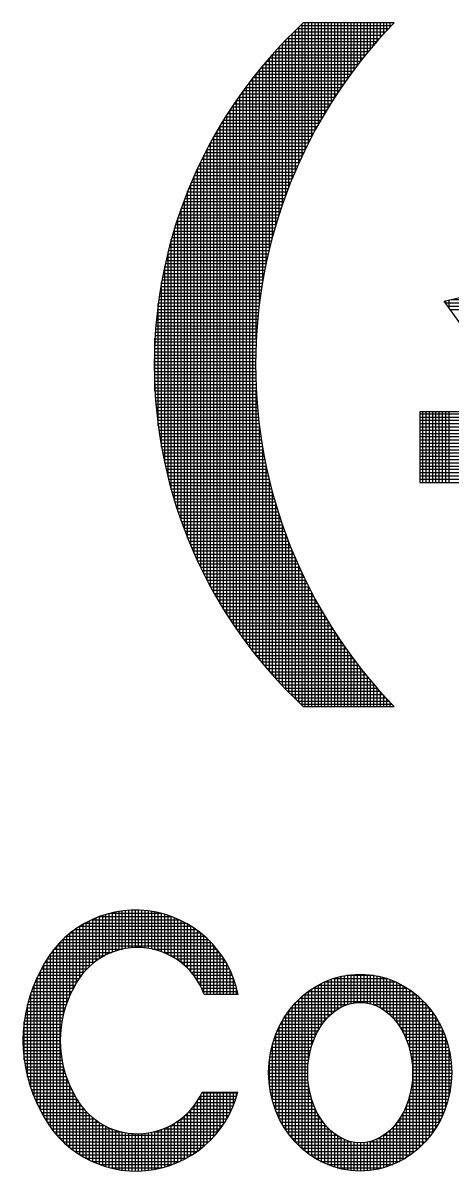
# Model space of a CAD drawing. Header units: inches. Extents: x 996 to 1837, y 0 to 594.
# Drawn here: x 1729.19 to 1731.47, y 99.89 to 105.99 of the extents above; entities that cross this region are included whole.
import ezdxf

# ---------------------------------------------------------------- set-up
doc = ezdxf.new("R2010")
doc.units = ezdxf.units.IN
doc.header["$MEASUREMENT"] = 0
doc.layers.add('BG ÇÑ±¹Áö¿ª³\xad¹æ±â¼úÁÖ½ÄÈ¸»ç CI', color=7, linetype='Continuous')

msp = doc.modelspace()

# ---------------------------------------------------------------- linework, layer by layer
at = {"layer": 'BG ÇÑ±¹Áö¿ª³\xad¹æ±â¼úÁÖ½ÄÈ¸»ç CI', "color": 7, "linetype": 'Continuous', "lineweight": 25}
for p, q in [((1730.6436, 105.9649), (1731.1296, 105.9649)), ((1730.6517, 105.2475), (1730.6517, 105.9727)), ((1730.6618, 105.9823), (1731.1461, 105.9823)), ((1730.6691, 105.2854), (1730.6691, 105.9891)), ((1731.1583, 105.995), (1730.6753, 105.995)), ((1730.6865, 105.3218), (1730.6865, 105.995)), ((1730.7038, 105.3567), (1730.7038, 105.995)), ((1730.7212, 105.3905), (1730.7212, 105.995)), ((1730.7386, 105.423), (1730.7386, 105.995)), ((1730.7559, 105.4545), (1730.7559, 105.995)), ((1730.7733, 105.485), (1730.7733, 105.995)), ((1730.7906, 105.5146), (1730.7906, 105.995)), ((1730.808, 105.5434), (1730.808, 105.995)), ((1730.8254, 105.5713), (1730.8254, 105.995)), ((1730.8427, 105.5984), (1730.8427, 105.995)), ((1730.8601, 105.6249), (1730.8601, 105.995)), ((1730.8775, 105.6506), (1730.8775, 105.995)), ((1730.8948, 105.6758), (1730.8948, 105.995)), ((1730.9122, 105.7003), (1730.9122, 105.995)), ((1730.9296, 105.7242), (1730.9296, 105.995)), ((1730.9469, 105.7476), (1730.9469, 105.995)), ((1730.9643, 105.7704), (1730.9643, 105.995)), ((1730.9817, 105.7927), (1730.9817, 105.995)), ((1730.999, 105.8146), (1730.999, 105.995)), ((1731.0164, 105.8359), (1731.0164, 105.995)), ((1731.0338, 105.8569), (1731.0338, 105.995)), ((1731.0511, 105.8773), (1731.0511, 105.995)), ((1731.0685, 105.8974), (1731.0685, 105.995)), ((1731.0858, 105.9171), (1731.0858, 105.995)), ((1731.1032, 105.9363), (1731.1032, 105.995)), ((1731.1206, 105.9552), (1731.1206, 105.995)), ((1731.1379, 105.9737), (1731.1379, 105.995)), ((1731.1553, 105.9919), (1731.1553, 105.995)), ((1730.5823, 105.077), (1730.5823, 105.9037)), ((1730.5911, 105.9128), (1731.0821, 105.9128)), ((1730.5996, 105.123), (1730.5996, 105.9215)), ((1730.6083, 105.9302), (1731.0976, 105.9302)), ((1730.617, 105.1665), (1730.617, 105.9389)), ((1730.6258, 105.9476), (1731.1135, 105.9476)), ((1730.6344, 105.208), (1730.6344, 105.956)), ((1730.5258, 105.8434), (1731.0225, 105.8434)), ((1730.5302, 104.9196), (1730.5302, 105.8482)), ((1730.5417, 105.8607), (1731.037, 105.8607)), ((1730.5475, 104.9759), (1730.5475, 105.8671)), ((1730.5578, 105.8781), (1731.0518, 105.8781)), ((1730.5649, 105.0281), (1730.5649, 105.8856)), ((1730.5743, 105.8955), (1731.0668, 105.8955)), ((1730.4781, 104.7133), (1730.4781, 105.7891)), ((1730.4799, 105.7913), (1730.9805, 105.7913)), ((1730.4949, 105.8086), (1730.9943, 105.8086)), ((1730.4955, 104.7903), (1730.4955, 105.8092)), ((1730.5102, 105.826), (1731.0083, 105.826)), ((1730.5128, 104.8583), (1730.5128, 105.8289)), ((1730.4227, 105.7218), (1730.9278, 105.7218)), ((1730.426, 104.3117), (1730.426, 105.726)), ((1730.4366, 105.7392), (1730.9407, 105.7392)), ((1730.4434, 104.5066), (1730.4434, 105.7475)), ((1730.4508, 105.7565), (1730.9537, 105.7565)), ((1730.4607, 104.6224), (1730.4607, 105.7685)), ((1730.4652, 105.7739), (1730.967, 105.7739)), ((1730.3739, 102.6963), (1730.3739, 105.6584)), ((1730.3824, 105.6697), (1730.8906, 105.6697)), ((1730.3913, 102.6732), (1730.3913, 105.6814)), ((1730.3956, 105.6871), (1730.9028, 105.6871)), ((1730.4086, 102.6507), (1730.4086, 105.704)), ((1730.409, 105.7045), (1730.9152, 105.7045)), ((1730.332, 105.6003), (1730.8439, 105.6003)), ((1730.3392, 102.7442), (1730.3392, 105.6105)), ((1730.3443, 105.6176), (1730.8553, 105.6176)), ((1730.3565, 102.72), (1730.3565, 105.6347)), ((1730.3567, 105.635), (1730.8669, 105.635)), ((1730.3694, 105.6524), (1730.8786, 105.6524)), ((1730.2851, 105.5308), (1730.8004, 105.5308)), ((1730.2871, 102.8209), (1730.2871, 105.5338)), ((1730.2965, 105.5482), (1730.811, 105.5482)), ((1730.3044, 102.7947), (1730.3044, 105.56)), ((1730.3081, 105.5655), (1730.8218, 105.5655)), ((1730.32, 105.5829), (1730.8327, 105.5829)), ((1730.3218, 102.7691), (1730.3218, 105.5856)), ((1730.2522, 105.4787), (1730.7696, 105.4787)), ((1730.2523, 102.8757), (1730.2523, 105.479)), ((1730.263, 105.4961), (1730.7797, 105.4961)), ((1730.2697, 102.8479), (1730.2697, 105.5068)), ((1730.2739, 105.5134), (1730.7899, 105.5134)), ((1730.211, 105.4093), (1730.7311, 105.4093)), ((1730.2176, 102.9339), (1730.2176, 105.4208)), ((1730.221, 105.4266), (1730.7405, 105.4266)), ((1730.2312, 105.444), (1730.75, 105.444)), ((1730.235, 102.9043), (1730.235, 105.4504)), ((1730.2416, 105.4613), (1730.7598, 105.4613)), ((1730.182, 105.3572), (1730.704, 105.3572)), ((1730.1829, 102.9959), (1730.1829, 105.3588)), ((1730.1915, 105.3745), (1730.7129, 105.3745)), ((1730.2003, 102.9644), (1730.2003, 105.3903)), ((1730.2011, 105.3919), (1730.7219, 105.3919)), ((1730.1459, 105.2877), (1730.6702, 105.2877)), ((1730.1482, 103.0625), (1730.1482, 105.2922)), ((1730.1547, 105.3051), (1730.6784, 105.3051)), ((1730.1636, 105.3224), (1730.6868, 105.3224)), ((1730.1655, 103.0286), (1730.1655, 105.3261)), ((1730.1727, 105.3398), (1730.6953, 105.3398)), ((1730.1206, 105.2356), (1730.6464, 105.2356)), ((1730.1289, 105.253), (1730.6542, 105.253)), ((1730.1308, 103.0977), (1730.1308, 105.257)), ((1730.1373, 105.2703), (1730.6621, 105.2703)), ((1730.0892, 105.1662), (1730.6168, 105.1662)), ((1730.0961, 103.1728), (1730.0961, 105.1819)), ((1730.0968, 105.1835), (1730.624, 105.1835)), ((1730.1046, 105.2009), (1730.6313, 105.2009)), ((1730.1125, 105.2182), (1730.6388, 105.2182)), ((1730.1134, 103.1344), (1730.1134, 105.2203)), ((1730.0672, 105.1141), (1730.5962, 105.1141)), ((1730.0744, 105.1314), (1730.6029, 105.1314)), ((1730.0787, 103.213), (1730.0787, 105.1417)), ((1730.0817, 105.1488), (1730.6098, 105.1488)), ((1730.0402, 105.0446), (1730.5707, 105.0446)), ((1730.044, 103.2999), (1730.044, 105.0548)), ((1730.0467, 105.062), (1730.5768, 105.062)), ((1730.0534, 105.0793), (1730.5831, 105.0793)), ((1730.0602, 105.0967), (1730.5896, 105.0967)), ((1730.0613, 103.2552), (1730.0613, 105.0994)), ((1730.0214, 104.9925), (1730.5529, 104.9925)), ((1730.0266, 103.3473), (1730.0266, 105.0074)), ((1730.0275, 105.0099), (1730.5587, 105.0099)), ((1730.0337, 105.0272), (1730.5646, 105.0272)), ((1729.9984, 104.923), (1730.5312, 104.923)), ((1730.0039, 104.9404), (1730.5364, 104.9404)), ((1730.0092, 103.398), (1730.0092, 104.9567)), ((1730.0096, 104.9578), (1730.5418, 104.9578)), ((1730.0154, 104.9751), (1730.5473, 104.9751)), ((1729.9826, 104.871), (1730.5163, 104.871)), ((1729.9877, 104.8883), (1730.5211, 104.8883)), ((1729.9919, 103.4526), (1729.9919, 104.9021)), ((1729.993, 104.9057), (1730.5261, 104.9057)), ((1729.9635, 104.8015), (1730.4982, 104.8015)), ((1729.9681, 104.8189), (1730.5025, 104.8189)), ((1729.9728, 104.8362), (1730.507, 104.8362)), ((1729.9745, 103.5122), (1729.9745, 104.8425)), ((1729.9776, 104.8536), (1730.5116, 104.8536)), ((1729.9505, 104.7494), (1730.4859, 104.7494)), ((1729.9547, 104.7668), (1730.4899, 104.7668)), ((1729.9572, 103.5781), (1729.9572, 104.7766)), ((1729.959, 104.7841), (1730.494, 104.7841)), ((1729.9351, 104.6799), (1730.4713, 104.6799)), ((1729.9388, 104.6973), (1730.4748, 104.6973)), ((1729.9398, 103.6528), (1729.9398, 104.7019)), ((1729.9426, 104.7147), (1730.4784, 104.7147)), ((1729.9465, 104.732), (1730.4821, 104.732)), ((1729.925, 104.6279), (1730.4617, 104.6279)), ((1729.9282, 104.6452), (1730.4648, 104.6452)), ((1729.9316, 104.6626), (1730.468, 104.6626)), ((1729.9132, 104.5584), (1730.4505, 104.5584)), ((1729.9159, 104.5758), (1730.4531, 104.5758)), ((1729.9188, 104.5931), (1730.4558, 104.5931)), ((1729.9218, 104.6105), (1730.4587, 104.6105)), ((1729.9224, 103.7408), (1729.9224, 104.6139)), ((1729.9051, 103.8527), (1729.9051, 104.502)), ((1729.9056, 104.5063), (1730.4433, 104.5063)), ((1729.908, 104.5237), (1730.4456, 104.5237)), ((1729.9105, 104.541), (1730.448, 104.541)), ((1731.6374, 104.219), (1731.4239, 104.5149)), ((1731.4301, 104.5063), (1732.4808, 104.5063)), ((1731.4331, 104.5021), (1731.4331, 104.517)), ((1731.4505, 104.478), (1731.4505, 104.521)), ((1731.4619, 104.5237), (1732.5108, 104.5237)), ((1729.8973, 104.4368), (1730.4355, 104.4368)), ((1729.8992, 104.4542), (1730.4372, 104.4542)), ((1729.9012, 104.4716), (1730.4392, 104.4716)), ((1729.9034, 104.4889), (1730.4412, 104.4889)), ((1731.4426, 104.4889), (1732.4496, 104.4889)), ((1731.4552, 104.4716), (1732.4174, 104.4716)), ((1729.8924, 104.3847), (1730.4308, 104.3847)), ((1729.8939, 104.4021), (1730.4322, 104.4021)), ((1729.8956, 104.4195), (1730.4338, 104.4195)), ((1729.8876, 104.3153), (1730.4262, 104.3153)), ((1729.8877, 104.0372), (1729.8877, 104.3174)), ((1729.8886, 104.3327), (1730.4272, 104.3327)), ((1729.8898, 104.35), (1730.4282, 104.35)), ((1729.891, 104.3674), (1730.4295, 104.3674)), ((1729.8852, 104.2632), (1730.4239, 104.2632)), ((1729.8859, 104.2806), (1730.4246, 104.2806)), ((1729.8867, 104.2979), (1730.4253, 104.2979)), ((1729.8838, 104.1937), (1730.4226, 104.1937)), ((1729.884, 104.2111), (1730.4228, 104.2111)), ((1729.8843, 104.2285), (1730.423, 104.2285)), ((1729.8847, 104.2458), (1730.4234, 104.2458)), ((1729.8837, 104.1764), (1730.4225, 104.1764)), ((1729.8838, 104.159), (1730.4226, 104.159)), ((1729.884, 104.1416), (1730.4228, 104.1416)), ((1729.8843, 104.1243), (1730.4231, 104.1243)), ((1729.8847, 104.1069), (1730.4235, 104.1069)), ((1729.8853, 104.0896), (1730.424, 104.0896)), ((1729.886, 104.0722), (1730.4247, 104.0722)), ((1729.8868, 104.0548), (1730.4254, 104.0548)), ((1729.8877, 104.0375), (1730.4263, 104.0375)), ((1729.8887, 104.0201), (1730.4273, 104.0201)), ((1730.426, 102.6287), (1730.426, 104.043)), ((1729.8899, 104.0027), (1730.4284, 104.0027)), ((1729.8912, 103.9854), (1730.4296, 103.9854)), ((1729.8926, 103.968), (1730.4309, 103.968)), ((1729.8941, 103.9506), (1730.4324, 103.9506)), ((1729.8958, 103.9333), (1730.434, 103.9333)), ((1729.8975, 103.9159), (1730.4356, 103.9159)), ((1729.8994, 103.8985), (1730.4375, 103.8985)), ((1734.5937, 103.9259), (1731.2948, 103.9259)), ((1731.2948, 103.9259), (1731.2948, 103.5503)), ((1731.2948, 103.9159), (1734.5937, 103.9159)), ((1731.2948, 103.8985), (1734.5937, 103.8985)), ((1731.3116, 103.5503), (1731.3116, 103.9259)), ((1731.3289, 103.5503), (1731.3289, 103.9259)), ((1731.3463, 103.5503), (1731.3463, 103.9259)), ((1731.3637, 103.5503), (1731.3637, 103.9259)), ((1731.381, 103.5503), (1731.381, 103.9259)), ((1731.3984, 103.5503), (1731.3984, 103.9259)), ((1731.4158, 103.5503), (1731.4158, 103.9259)), ((1731.4331, 103.5503), (1731.4331, 103.9259)), ((1731.4505, 103.5503), (1731.4505, 103.9259)), ((1729.9015, 103.8812), (1730.4394, 103.8812)), ((1729.9036, 103.8638), (1730.4414, 103.8638)), ((1729.9059, 103.8465), (1730.4436, 103.8465)), ((1729.9083, 103.8291), (1730.4458, 103.8291)), ((1730.4434, 102.6072), (1730.4434, 103.8481)), ((1731.2948, 103.8812), (1734.5937, 103.8812)), ((1731.2948, 103.8638), (1734.5937, 103.8638)), ((1731.2948, 103.8465), (1734.5937, 103.8465)), ((1731.2948, 103.8291), (1734.5937, 103.8291)), ((1729.9108, 103.8117), (1730.4482, 103.8117)), ((1729.9135, 103.7944), (1730.4508, 103.7944)), ((1729.9162, 103.777), (1730.4534, 103.777)), ((1729.9191, 103.7596), (1730.4561, 103.7596)), ((1731.2948, 103.8117), (1734.5937, 103.8117)), ((1731.2948, 103.7944), (1734.5937, 103.7944)), ((1731.2948, 103.777), (1734.5937, 103.777)), ((1731.2948, 103.7596), (1734.5937, 103.7596)), ((1729.9222, 103.7423), (1730.459, 103.7423)), ((1729.9253, 103.7249), (1730.462, 103.7249)), ((1729.9286, 103.7075), (1730.4651, 103.7075)), ((1730.4607, 102.5862), (1730.4607, 103.7323)), ((1731.2948, 103.7423), (1734.5937, 103.7423)), ((1731.2948, 103.7249), (1734.5937, 103.7249)), ((1731.2948, 103.7075), (1734.5937, 103.7075)), ((1729.932, 103.6902), (1730.4684, 103.6902)), ((1729.9355, 103.6728), (1730.4717, 103.6728)), ((1729.9392, 103.6554), (1730.4752, 103.6554)), ((1729.943, 103.6381), (1730.4788, 103.6381)), ((1730.4781, 102.5656), (1730.4781, 103.6414)), ((1731.2948, 103.6902), (1734.5937, 103.6902)), ((1731.2948, 103.6728), (1734.5937, 103.6728)), ((1731.2948, 103.6554), (1734.5937, 103.6554)), ((1731.2948, 103.6381), (1734.5937, 103.6381)), ((1729.9469, 103.6207), (1730.4825, 103.6207)), ((1729.951, 103.6033), (1730.4864, 103.6033)), ((1729.9552, 103.586), (1730.4903, 103.586)), ((1731.2948, 103.6207), (1734.5937, 103.6207)), ((1731.2948, 103.6033), (1734.5937, 103.6033)), ((1731.2948, 103.586), (1734.5937, 103.586)), ((1729.9595, 103.5686), (1730.4944, 103.5686)), ((1729.964, 103.5513), (1730.4987, 103.5513)), ((1729.9686, 103.5339), (1730.503, 103.5339)), ((1729.9733, 103.5165), (1730.5075, 103.5165)), ((1730.4955, 102.5455), (1730.4955, 103.5644)), ((1731.2948, 103.5686), (1734.5937, 103.5686)), ((1731.2948, 103.5513), (1734.5937, 103.5513)), ((1731.2948, 103.5503), (1732.6224, 103.5503)), ((1729.9782, 103.4992), (1730.5121, 103.4992)), ((1729.9832, 103.4818), (1730.5168, 103.4818)), ((1729.9883, 103.4644), (1730.5217, 103.4644)), ((1730.5128, 102.5258), (1730.5128, 103.4964)), ((1729.9936, 103.4471), (1730.5267, 103.4471)), ((1729.999, 103.4297), (1730.5318, 103.4297)), ((1730.0045, 103.4123), (1730.537, 103.4123)), ((1730.0102, 103.395), (1730.5424, 103.395)), ((1730.5302, 102.5065), (1730.5302, 103.4351)), ((1730.0161, 103.3776), (1730.5479, 103.3776)), ((1730.0221, 103.3602), (1730.5536, 103.3602)), ((1730.0282, 103.3429), (1730.5594, 103.3429)), ((1730.5475, 102.4876), (1730.5475, 103.3788)), ((1730.0345, 103.3255), (1730.5653, 103.3255)), ((1730.0409, 103.3082), (1730.5713, 103.3082)), ((1730.0474, 103.2908), (1730.5775, 103.2908)), ((1730.0542, 103.2734), (1730.5839, 103.2734)), ((1730.5649, 102.4691), (1730.5649, 103.3266)), ((1730.5823, 102.451), (1730.5823, 103.2777)), ((1730.061, 103.2561), (1730.5903, 103.2561)), ((1730.068, 103.2387), (1730.5969, 103.2387)), ((1730.0752, 103.2213), (1730.6037, 103.2213)), ((1730.5996, 102.4332), (1730.5996, 103.2317)), ((1730.0825, 103.204), (1730.6106, 103.204)), ((1730.09, 103.1866), (1730.6176, 103.1866)), ((1730.0976, 103.1692), (1730.6248, 103.1692)), ((1730.1054, 103.1519), (1730.6322, 103.1519)), ((1730.617, 102.4158), (1730.617, 103.1882)), ((1730.1134, 103.1345), (1730.6396, 103.1345)), ((1730.1215, 103.1171), (1730.6473, 103.1171)), ((1730.1298, 103.0998), (1730.6551, 103.0998)), ((1730.6344, 102.3987), (1730.6344, 103.1467)), ((1730.6517, 102.382), (1730.6517, 103.1072)), ((1730.1382, 103.0824), (1730.663, 103.0824)), ((1730.1469, 103.065), (1730.6711, 103.065)), ((1730.1557, 103.0477), (1730.6793, 103.0477)), ((1730.1646, 103.0303), (1730.6877, 103.0303)), ((1730.6691, 102.3656), (1730.6691, 103.0693)), ((1730.6865, 102.3597), (1730.6865, 103.0329)), ((1730.1737, 103.013), (1730.6963, 103.013)), ((1730.1831, 102.9956), (1730.705, 102.9956)), ((1730.1925, 102.9782), (1730.7139, 102.9782)), ((1730.7038, 102.3597), (1730.7038, 102.998)), ((1730.2022, 102.9609), (1730.723, 102.9609)), ((1730.2121, 102.9435), (1730.7322, 102.9435)), ((1730.2221, 102.9261), (1730.7416, 102.9261)), ((1730.2323, 102.9088), (1730.7511, 102.9088)), ((1730.7212, 102.3597), (1730.7212, 102.9642)), ((1730.7386, 102.3597), (1730.7386, 102.9317)), ((1730.2428, 102.8914), (1730.7609, 102.8914)), ((1730.2534, 102.874), (1730.7708, 102.874)), ((1730.2642, 102.8567), (1730.7808, 102.8567)), ((1730.7559, 102.3597), (1730.7559, 102.9002)), ((1730.7733, 102.3597), (1730.7733, 102.8697)), ((1730.2752, 102.8393), (1730.7911, 102.8393)), ((1730.2864, 102.8219), (1730.8015, 102.8219)), ((1730.2978, 102.8046), (1730.8122, 102.8046)), ((1730.3095, 102.7872), (1730.823, 102.7872)), ((1730.7906, 102.3597), (1730.7906, 102.8401)), ((1730.808, 102.3597), (1730.808, 102.8113)), ((1730.8254, 102.3597), (1730.8254, 102.7834)), ((1730.3213, 102.7699), (1730.834, 102.7699)), ((1730.3334, 102.7525), (1730.8452, 102.7525)), ((1730.3456, 102.7351), (1730.8566, 102.7351)), ((1730.8427, 102.3597), (1730.8427, 102.7563)), ((1730.8601, 102.3597), (1730.8601, 102.7298)), ((1730.3581, 102.7178), (1730.8682, 102.7178)), ((1730.3709, 102.7004), (1730.88, 102.7004)), ((1730.3839, 102.683), (1730.892, 102.683)), ((1730.3971, 102.6657), (1730.9042, 102.6657)), ((1730.8775, 102.3597), (1730.8775, 102.704)), ((1730.8948, 102.3597), (1730.8948, 102.6789)), ((1730.4105, 102.6483), (1730.9166, 102.6483)), ((1730.4242, 102.6309), (1730.9292, 102.6309)), ((1730.4382, 102.6136), (1730.9421, 102.6136)), ((1730.9122, 102.3597), (1730.9122, 102.6544)), ((1730.9296, 102.3597), (1730.9296, 102.6305)), ((1730.9469, 102.3597), (1730.9469, 102.6071)), ((1730.4524, 102.5962), (1730.9552, 102.5962)), ((1730.4669, 102.5788), (1730.9685, 102.5788)), ((1730.4816, 102.5615), (1730.982, 102.5615)), ((1730.4966, 102.5441), (1730.9958, 102.5441)), ((1730.9643, 102.3597), (1730.9643, 102.5843)), ((1730.9817, 102.3597), (1730.9817, 102.562)), ((1730.999, 102.3597), (1730.999, 102.5401)), ((1730.512, 102.5267), (1731.0098, 102.5267)), ((1730.5276, 102.5094), (1731.0241, 102.5094)), ((1730.5435, 102.492), (1731.0386, 102.492)), ((1731.0164, 102.3597), (1731.0164, 102.5188)), ((1731.0338, 102.3597), (1731.0338, 102.4978)), ((1731.0511, 102.3597), (1731.0511, 102.4774)), ((1730.5597, 102.4747), (1731.0534, 102.4747)), ((1730.5762, 102.4573), (1731.0685, 102.4573)), ((1730.593, 102.4399), (1731.0838, 102.4399)), ((1730.6102, 102.4226), (1731.0994, 102.4226)), ((1731.0685, 102.3597), (1731.0685, 102.4573)), ((1731.0858, 102.3597), (1731.0858, 102.4376)), ((1731.1032, 102.3597), (1731.1032, 102.4184)), ((1730.6277, 102.4052), (1731.1153, 102.4052)), ((1730.6456, 102.3878), (1731.1314, 102.3878)), ((1730.6639, 102.3705), (1731.1479, 102.3705)), ((1730.6753, 102.3597), (1731.1583, 102.3597)), ((1731.1206, 102.3597), (1731.1206, 102.3995)), ((1731.1379, 102.3597), (1731.1379, 102.3809)), ((1731.1553, 102.3597), (1731.1553, 102.3628)), ((1729.6446, 101.0451), (1729.6446, 101.2576)), ((1729.6509, 101.2591), (1729.9178, 101.2591)), ((1729.662, 101.0522), (1729.662, 101.2618)), ((1729.6793, 101.0583), (1729.6793, 101.2654)), ((1729.6967, 101.0635), (1729.6967, 101.2685)), ((1729.7141, 101.0678), (1729.7141, 101.2709)), ((1729.7314, 101.0712), (1729.7314, 101.2729)), ((1729.7488, 101.0738), (1729.7488, 101.2743)), ((1729.7661, 101.0755), (1729.7661, 101.2751)), ((1729.7835, 101.0765), (1729.7835, 101.2754)), ((1729.8009, 101.0766), (1729.8009, 101.2752)), ((1729.8182, 101.076), (1729.8182, 101.2744)), ((1729.8356, 101.0745), (1729.8356, 101.273)), ((1729.853, 101.0722), (1729.853, 101.2712)), ((1729.8703, 101.0691), (1729.8703, 101.2687)), ((1729.8877, 101.0652), (1729.8877, 101.2657)), ((1729.9051, 101.0603), (1729.9051, 101.2621)), ((1729.9224, 101.0546), (1729.9224, 101.258)), ((1729.5057, 100.9402), (1729.5057, 101.2005)), ((1729.5173, 101.207), (1730.0514, 101.207)), ((1729.523, 100.9598), (1729.523, 101.2102)), ((1729.5404, 100.9769), (1729.5404, 101.219)), ((1729.5518, 101.2244), (1730.0169, 101.2244)), ((1729.5578, 100.992), (1729.5578, 101.2271)), ((1729.5751, 101.0053), (1729.5751, 101.2345)), ((1729.5925, 101.0172), (1729.5925, 101.2413)), ((1729.5939, 101.2418), (1729.9747, 101.2418)), ((1729.6099, 101.0277), (1729.6099, 101.2473)), ((1729.6272, 101.0369), (1729.6272, 101.2527)), ((1729.9398, 101.0478), (1729.9398, 101.2532)), ((1729.9572, 101.0401), (1729.9572, 101.2479)), ((1729.9745, 101.0312), (1729.9745, 101.2419)), ((1729.9919, 101.0212), (1729.9919, 101.2352)), ((1730.0092, 101.0099), (1730.0092, 101.2279)), ((1730.0266, 100.9971), (1730.0266, 101.2198)), ((1730.044, 100.9827), (1730.044, 101.211)), ((1730.0613, 100.9663), (1730.0613, 101.2015)), ((1729.418, 101.1376), (1730.1507, 101.1376)), ((1729.4189, 100.7792), (1729.4189, 101.1383)), ((1729.4362, 100.8223), (1729.4362, 101.1529)), ((1729.4388, 101.155), (1730.1299, 101.155)), ((1729.4536, 100.8577), (1729.4536, 101.1663)), ((1729.4619, 101.1723), (1730.1068, 101.1723)), ((1729.4709, 100.8904), (1729.4709, 101.1786)), ((1729.4878, 101.1897), (1730.0809, 101.1897)), ((1729.4883, 100.9174), (1729.4883, 101.19)), ((1730.0787, 100.9477), (1730.0787, 101.1911)), ((1730.0961, 100.9262), (1730.0961, 101.1798)), ((1730.1134, 100.9009), (1730.1134, 101.1675)), ((1730.1308, 100.8702), (1730.1308, 101.1542)), ((1730.1482, 100.8301), (1730.1482, 101.1398)), ((1729.366, 101.0855), (1730.2027, 101.0855)), ((1729.3668, 100.0776), (1729.3668, 101.0864)), ((1729.3818, 101.1029), (1730.1869, 101.1029)), ((1729.3841, 100.0587), (1729.3841, 101.1053)), ((1729.3991, 101.1202), (1730.1696, 101.1202)), ((1729.4015, 100.7213), (1729.4015, 101.1225)), ((1730.1655, 100.8266), (1730.1655, 101.1241)), ((1730.1829, 100.8266), (1730.1829, 101.107)), ((1730.2003, 100.8266), (1730.2003, 101.0883)), ((1729.3142, 101.016), (1729.5907, 101.016)), ((1729.3147, 100.1469), (1729.3147, 101.0168)), ((1729.3256, 101.0334), (1729.6203, 101.0334)), ((1729.332, 100.1212), (1729.332, 101.0426)), ((1729.338, 101.0508), (1729.6583, 101.0508)), ((1729.3494, 100.0983), (1729.3494, 101.0656)), ((1729.3514, 101.0681), (1729.7157, 101.0681)), ((1729.8751, 101.0681), (1730.2173, 101.0681)), ((1729.9325, 101.0508), (1730.2307, 101.0508)), ((1729.9704, 101.0334), (1730.2431, 101.0334)), ((1730, 101.016), (1730.2545, 101.016)), ((1730.2176, 100.8266), (1730.2176, 101.0677)), ((1730.235, 100.8266), (1730.235, 101.0449)), ((1730.2523, 100.8266), (1730.2523, 101.0194)), ((1729.2799, 100.21), (1729.2799, 100.9531)), ((1729.2851, 100.9639), (1729.5271, 100.9639)), ((1729.294, 100.9813), (1729.5453, 100.9813)), ((1729.2973, 100.176), (1729.2973, 100.9874)), ((1729.3037, 100.9987), (1729.5662, 100.9987)), ((1730.0246, 100.9987), (1730.265, 100.9987)), ((1730.0455, 100.9813), (1730.2747, 100.9813)), ((1730.0637, 100.9639), (1730.2836, 100.9639)), ((1730.2697, 100.8266), (1730.2697, 100.9904)), ((1730.2871, 100.8266), (1730.2871, 100.9566)), ((1729.2515, 100.8945), (1729.4734, 100.8945)), ((1729.2593, 100.9119), (1729.4845, 100.9119)), ((1729.2626, 100.2443), (1729.2626, 100.9188)), ((1729.2676, 100.9292), (1729.497, 100.9292)), ((1729.2765, 100.9466), (1729.5111, 100.9466)), ((1730.0797, 100.9466), (1730.2917, 100.9466)), ((1730.0938, 100.9292), (1730.2991, 100.9292)), ((1730.1063, 100.9119), (1730.3058, 100.9119)), ((1730.1174, 100.8945), (1730.3119, 100.8945)), ((1730.3044, 100.8266), (1730.3044, 100.9156)), ((1730.7904, 100.8945), (1731.1658, 100.8945)), ((1730.7906, 100.6878), (1730.7906, 100.8946)), ((1730.808, 100.7073), (1730.808, 100.902)), ((1730.8254, 100.7238), (1730.8254, 100.9086)), ((1730.835, 100.9119), (1731.1212, 100.9119)), ((1730.8427, 100.7378), (1730.8427, 100.9144)), ((1730.8601, 100.7497), (1730.8601, 100.9194)), ((1730.8775, 100.7596), (1730.8775, 100.9237)), ((1730.8948, 100.7678), (1730.8948, 100.9273)), ((1730.9058, 100.9292), (1731.0504, 100.9292)), ((1730.9122, 100.7742), (1730.9122, 100.9302)), ((1730.9296, 100.7791), (1730.9296, 100.9324)), ((1730.9469, 100.7825), (1730.9469, 100.934)), ((1730.9643, 100.7844), (1730.9643, 100.9348)), ((1730.9817, 100.7848), (1730.9817, 100.935)), ((1730.999, 100.7838), (1730.999, 100.9345)), ((1731.0164, 100.7813), (1731.0164, 100.9334)), ((1731.0338, 100.7773), (1731.0338, 100.9316)), ((1731.0511, 100.7718), (1731.0511, 100.9291)), ((1731.0685, 100.7646), (1731.0685, 100.9259)), ((1731.0858, 100.7558), (1731.0858, 100.922)), ((1731.1032, 100.7451), (1731.1032, 100.9174)), ((1731.1206, 100.7324), (1731.1206, 100.9121)), ((1731.1379, 100.7173), (1731.1379, 100.906)), ((1731.1553, 100.6997), (1731.1553, 100.8991)), ((1731.1727, 100.6788), (1731.1727, 100.8913)), ((1729.2278, 100.3301), (1729.2278, 100.8331)), ((1729.2311, 100.8424), (1729.4457, 100.8424)), ((1729.2374, 100.8598), (1729.4547, 100.8598)), ((1729.2442, 100.8771), (1729.4636, 100.8771)), ((1729.2452, 100.2836), (1729.2452, 100.8795)), ((1730.1272, 100.8771), (1730.3174, 100.8771)), ((1730.1359, 100.8598), (1730.3222, 100.8598)), ((1730.1434, 100.8424), (1730.3264, 100.8424)), ((1730.3218, 100.8266), (1730.3218, 100.8612)), ((1730.6865, 99.9924), (1730.6865, 100.8305)), ((1730.7018, 100.8424), (1731.2544, 100.8424)), ((1730.7038, 100.4781), (1730.7038, 100.8439)), ((1730.7212, 100.5563), (1730.7212, 100.8561)), ((1730.7268, 100.8598), (1731.2294, 100.8598)), ((1730.7386, 100.6024), (1730.7386, 100.8671)), ((1730.7557, 100.8771), (1731.2005, 100.8771)), ((1730.7559, 100.6369), (1730.7559, 100.8772)), ((1730.7733, 100.6647), (1730.7733, 100.8864)), ((1731.19, 100.654), (1731.19, 100.8827)), ((1731.2074, 100.6238), (1731.2074, 100.8732)), ((1731.2248, 100.5854), (1731.2248, 100.8627)), ((1731.2421, 100.5312), (1731.2421, 100.8512)), ((1731.2595, 99.9844), (1731.2595, 100.8386)), ((1729.2102, 100.7729), (1729.4167, 100.7729)), ((1729.2105, 100.3889), (1729.2105, 100.7742)), ((1729.2147, 100.7903), (1729.423, 100.7903)), ((1729.2197, 100.8077), (1729.4299, 100.8077)), ((1729.2252, 100.825), (1729.4375, 100.825)), ((1730.3297, 100.8266), (1730.1494, 100.8266)), ((1730.6262, 100.7729), (1730.9083, 100.7729)), ((1730.6344, 100.041), (1730.6344, 100.7819)), ((1730.6423, 100.7903), (1731.3139, 100.7903)), ((1730.6517, 100.0232), (1730.6517, 100.7997)), ((1730.6601, 100.8077), (1731.2961, 100.8077)), ((1730.6691, 100.0071), (1730.6691, 100.8158)), ((1730.6798, 100.825), (1731.2764, 100.825)), ((1731.0479, 100.7729), (1731.33, 100.7729)), ((1731.2769, 99.9982), (1731.2769, 100.8247)), ((1731.2942, 100.0135), (1731.2942, 100.8094)), ((1731.3116, 100.0303), (1731.3116, 100.7926)), ((1731.3289, 100.0488), (1731.3289, 100.7741)), ((1729.1989, 100.7208), (1729.4014, 100.7208)), ((1729.2023, 100.7382), (1729.4059, 100.7382)), ((1729.206, 100.7556), (1729.411, 100.7556)), ((1730.5823, 100.1071), (1730.5823, 100.7158)), ((1730.5857, 100.7208), (1730.8221, 100.7208)), ((1730.598, 100.7382), (1730.8432, 100.7382)), ((1730.5996, 100.0825), (1730.5996, 100.7404)), ((1730.6115, 100.7556), (1730.87, 100.7556)), ((1730.617, 100.0606), (1730.617, 100.7623)), ((1731.0863, 100.7556), (1731.3447, 100.7556)), ((1731.113, 100.7382), (1731.3582, 100.7382)), ((1731.1341, 100.7208), (1731.3706, 100.7208)), ((1731.3463, 100.0693), (1731.3463, 100.7536)), ((1731.3637, 100.0922), (1731.3637, 100.7307)), ((1729.1896, 100.6514), (1729.3888, 100.6514)), ((1729.1914, 100.6687), (1729.3911, 100.6687)), ((1729.1931, 100.4798), (1729.1931, 100.6833)), ((1729.1935, 100.6861), (1729.394, 100.6861)), ((1729.196, 100.7035), (1729.3974, 100.7035)), ((1730.5457, 100.6514), (1730.7645, 100.6514)), ((1730.5475, 100.1678), (1730.5475, 100.6551)), ((1730.5544, 100.6687), (1730.7761, 100.6687)), ((1730.564, 100.6861), (1730.7893, 100.6861)), ((1730.5649, 100.1351), (1730.5649, 100.6878)), ((1730.5743, 100.7035), (1730.8044, 100.7035)), ((1731.1518, 100.7035), (1731.3819, 100.7035)), ((1731.1669, 100.6861), (1731.3923, 100.6861)), ((1731.1801, 100.6687), (1731.4018, 100.6687)), ((1731.1917, 100.6514), (1731.4105, 100.6514)), ((1731.381, 100.1181), (1731.381, 100.7048)), ((1731.3984, 100.1478), (1731.3984, 100.6751)), ((1729.1867, 100.5993), (1729.3849, 100.5993)), ((1729.1873, 100.6167), (1729.3857, 100.6167)), ((1729.1883, 100.634), (1729.387, 100.634)), ((1730.524, 100.5993), (1730.7372, 100.5993)), ((1730.5302, 100.2072), (1730.5302, 100.6157)), ((1730.5306, 100.6167), (1730.7452, 100.6167)), ((1730.5378, 100.634), (1730.7543, 100.634)), ((1731.2019, 100.634), (1731.4184, 100.634)), ((1731.211, 100.6167), (1731.4257, 100.6167)), ((1731.219, 100.5993), (1731.4322, 100.5993)), ((1731.4158, 100.1829), (1731.4158, 100.64)), ((1731.4331, 100.2263), (1731.4331, 100.5966)), ((1729.1865, 100.5819), (1729.3846, 100.5819)), ((1729.1867, 100.5646), (1729.3849, 100.5646)), ((1729.1872, 100.5472), (1729.3856, 100.5472)), ((1729.1882, 100.5298), (1729.3869, 100.5298)), ((1730.5042, 100.5298), (1730.7137, 100.5298)), ((1730.5083, 100.5472), (1730.7184, 100.5472)), ((1730.5128, 100.2587), (1730.5128, 100.5642)), ((1730.5129, 100.5646), (1730.7239, 100.5646)), ((1730.5182, 100.5819), (1730.7301, 100.5819)), ((1731.2261, 100.5819), (1731.4381, 100.5819)), ((1731.2323, 100.5646), (1731.4433, 100.5646)), ((1731.2378, 100.5472), (1731.4479, 100.5472)), ((1731.2425, 100.5298), (1731.452, 100.5298)), ((1731.4505, 100.2864), (1731.4505, 100.5365)), ((1729.1895, 100.5125), (1729.3887, 100.5125)), ((1729.1913, 100.4951), (1729.391, 100.4951)), ((1729.1934, 100.4777), (1729.3939, 100.4777)), ((1730.4955, 100.3461), (1730.4955, 100.4769)), ((1730.4956, 100.4777), (1730.7038, 100.4777)), ((1730.4979, 100.4951), (1730.7064, 100.4951)), ((1730.5008, 100.5125), (1730.7097, 100.5125)), ((1731.2465, 100.5125), (1731.4554, 100.5125)), ((1731.2498, 100.4951), (1731.4583, 100.4951)), ((1731.2524, 100.4777), (1731.4607, 100.4777)), ((1729.1959, 100.4604), (1729.3973, 100.4604)), ((1729.1988, 100.443), (1729.4012, 100.443)), ((1729.2021, 100.4256), (1729.4057, 100.4256)), ((1729.2058, 100.4083), (1729.4108, 100.4083)), ((1729.4015, 100.0415), (1729.4015, 100.4418)), ((1730.4917, 100.4083), (1730.6994, 100.4083)), ((1730.4918, 100.4256), (1730.6996, 100.4256)), ((1730.4925, 100.443), (1730.7003, 100.443)), ((1730.4938, 100.4604), (1730.7018, 100.4604)), ((1731.2545, 100.4604), (1731.4624, 100.4604)), ((1731.2559, 100.443), (1731.4637, 100.443)), ((1731.2567, 100.4256), (1731.4644, 100.4256)), ((1731.2569, 100.4083), (1731.4646, 100.4083)), ((1729.21, 100.3909), (1729.4164, 100.3909)), ((1729.2145, 100.3736), (1729.4227, 100.3736)), ((1729.2195, 100.3562), (1729.4296, 100.3562)), ((1729.4189, 100.0257), (1729.4189, 100.3839)), ((1729.4362, 100.0112), (1729.4362, 100.3408)), ((1730.492, 100.3909), (1730.6998, 100.3909)), ((1730.4929, 100.3736), (1730.7008, 100.3736)), ((1730.4944, 100.3562), (1730.7024, 100.3562)), ((1730.7038, 99.979), (1730.7038, 100.3448)), ((1731.2538, 100.3562), (1731.4619, 100.3562)), ((1731.2554, 100.3736), (1731.4633, 100.3736)), ((1731.2564, 100.3909), (1731.4642, 100.3909)), ((1729.2249, 100.3388), (1729.4371, 100.3388)), ((1729.2308, 100.3215), (1729.4453, 100.3215)), ((1729.2371, 100.3041), (1729.4543, 100.3041)), ((1729.2439, 100.2867), (1729.4632, 100.2867)), ((1729.4536, 99.9978), (1729.4536, 100.3054)), ((1730.1276, 100.2867), (1730.3227, 100.2867)), ((1730.1308, 100.0062), (1730.1308, 100.2929)), ((1730.1362, 100.3041), (1730.3276, 100.3041)), ((1730.1379, 100.3079), (1730.3286, 100.3079)), ((1730.1482, 100.0203), (1730.1482, 100.3079)), ((1730.1655, 100.0356), (1730.1655, 100.3079)), ((1730.1829, 100.0523), (1730.1829, 100.3079)), ((1730.2003, 100.0705), (1730.2003, 100.3079)), ((1730.2176, 100.0905), (1730.2176, 100.3079)), ((1730.235, 100.1126), (1730.235, 100.3079)), ((1730.2523, 100.1372), (1730.2523, 100.3079)), ((1730.2697, 100.165), (1730.2697, 100.3079)), ((1730.2871, 100.197), (1730.2871, 100.3079)), ((1730.3044, 100.2353), (1730.3044, 100.3079)), ((1730.3218, 100.2839), (1730.3218, 100.3079)), ((1730.4963, 100.3388), (1730.7047, 100.3388)), ((1730.4989, 100.3215), (1730.7076, 100.3215)), ((1730.502, 100.3041), (1730.7111, 100.3041)), ((1730.5056, 100.2867), (1730.7154, 100.2867)), ((1731.2408, 100.2867), (1731.4506, 100.2867)), ((1731.2421, 99.9717), (1731.2421, 100.2917)), ((1731.2451, 100.3041), (1731.4542, 100.3041)), ((1731.2486, 100.3215), (1731.4573, 100.3215)), ((1731.2515, 100.3388), (1731.4599, 100.3388)), ((1729.2512, 100.2694), (1729.4729, 100.2694)), ((1729.259, 100.252), (1729.484, 100.252)), ((1729.2673, 100.2346), (1729.4964, 100.2346)), ((1729.4709, 99.9854), (1729.4709, 100.2727)), ((1729.4883, 99.974), (1729.4883, 100.2457)), ((1729.5057, 99.9635), (1729.5057, 100.2229)), ((1730.0944, 100.2346), (1730.3042, 100.2346)), ((1730.0961, 99.9812), (1730.0961, 100.2369)), ((1730.1068, 100.252), (1730.311, 100.252)), ((1730.1134, 99.9932), (1730.1134, 100.2622)), ((1730.1178, 100.2694), (1730.3171, 100.2694)), ((1730.5099, 100.2694), (1730.7203, 100.2694)), ((1730.5148, 100.252), (1730.7261, 100.252)), ((1730.5202, 100.2346), (1730.7326, 100.2346)), ((1730.7212, 99.9668), (1730.7212, 100.2666)), ((1730.7386, 99.9558), (1730.7386, 100.2205)), ((1731.2236, 100.2346), (1731.436, 100.2346)), ((1731.2248, 99.9602), (1731.2248, 100.2375)), ((1731.2302, 100.252), (1731.4415, 100.252)), ((1731.2359, 100.2694), (1731.4463, 100.2694)), ((1729.2761, 100.2173), (1729.5104, 100.2173)), ((1729.2848, 100.1999), (1729.5263, 100.1999)), ((1729.2938, 100.1825), (1729.5444, 100.1825)), ((1729.3035, 100.1652), (1729.5652, 100.1652)), ((1729.523, 99.9539), (1729.523, 100.2033)), ((1729.5404, 99.945), (1729.5404, 100.1862)), ((1729.5578, 99.9368), (1729.5578, 100.1711)), ((1729.5751, 99.9294), (1729.5751, 100.1578)), ((1730.0255, 100.1652), (1730.2698, 100.1652)), ((1730.0266, 99.9419), (1730.0266, 100.166)), ((1730.044, 99.9505), (1730.044, 100.1804)), ((1730.0463, 100.1825), (1730.2796, 100.1825)), ((1730.0613, 99.9599), (1730.0613, 100.1968)), ((1730.0644, 100.1999), (1730.2885, 100.1999)), ((1730.0787, 99.9701), (1730.0787, 100.2154)), ((1730.0803, 100.2173), (1730.2967, 100.2173)), ((1730.5263, 100.2173), (1730.74, 100.2173)), ((1730.5331, 100.1999), (1730.7484, 100.1999)), ((1730.5406, 100.1825), (1730.7579, 100.1825)), ((1730.5488, 100.1652), (1730.7686, 100.1652)), ((1730.7559, 99.9457), (1730.7559, 100.186)), ((1730.7733, 99.9365), (1730.7733, 100.1582)), ((1731.1876, 100.1652), (1731.4074, 100.1652)), ((1731.19, 99.9402), (1731.19, 100.1689)), ((1731.1983, 100.1825), (1731.4156, 100.1825)), ((1731.2074, 99.9497), (1731.2074, 100.1991)), ((1731.2078, 100.1999), (1731.4231, 100.1999)), ((1731.2162, 100.2173), (1731.4299, 100.2173)), ((1729.3141, 100.1478), (1729.5896, 100.1478)), ((1729.3255, 100.1304), (1729.6189, 100.1304)), ((1729.338, 100.1131), (1729.6564, 100.1131)), ((1729.3514, 100.0957), (1729.7123, 100.0957)), ((1729.5925, 99.9226), (1729.5925, 100.1459)), ((1729.6099, 99.9165), (1729.6099, 100.1354)), ((1729.6272, 99.9111), (1729.6272, 100.1262)), ((1729.6446, 99.9062), (1729.6446, 100.118)), ((1729.662, 99.9019), (1729.662, 100.1109)), ((1729.6793, 99.8983), (1729.6793, 100.1048)), ((1729.6967, 99.8952), (1729.6967, 100.0996)), ((1729.7141, 99.8926), (1729.7141, 100.0953)), ((1729.8784, 100.0957), (1730.2219, 100.0957)), ((1729.8877, 99.8971), (1729.8877, 100.0979)), ((1729.9051, 99.9005), (1729.9051, 100.1028)), ((1729.9224, 99.9046), (1729.9224, 100.1086)), ((1729.9344, 100.1131), (1730.2354, 100.1131)), ((1729.9398, 99.9092), (1729.9398, 100.1153)), ((1729.9572, 99.9145), (1729.9572, 100.123)), ((1729.9718, 100.1304), (1730.2478, 100.1304)), ((1729.9745, 99.9204), (1729.9745, 100.1319)), ((1729.9919, 99.9269), (1729.9919, 100.1419)), ((1730.0012, 100.1478), (1730.2593, 100.1478)), ((1730.0092, 99.9341), (1730.0092, 100.1532)), ((1730.5578, 100.1478), (1730.7807, 100.1478)), ((1730.5676, 100.1304), (1730.7946, 100.1304)), ((1730.5784, 100.1131), (1730.8105, 100.1131)), ((1730.59, 100.0957), (1730.8293, 100.0957)), ((1730.7906, 99.9283), (1730.7906, 100.1351)), ((1730.808, 99.9209), (1730.808, 100.1157)), ((1730.8254, 99.9143), (1730.8254, 100.0991)), ((1731.1269, 100.0957), (1731.3662, 100.0957)), ((1731.1379, 99.9169), (1731.1379, 100.1056)), ((1731.1457, 100.1131), (1731.3779, 100.1131)), ((1731.1553, 99.9238), (1731.1553, 100.1232)), ((1731.1617, 100.1304), (1731.3886, 100.1304)), ((1731.1727, 99.9316), (1731.1727, 100.1441)), ((1731.1755, 100.1478), (1731.3984, 100.1478)), ((1729.3661, 100.0784), (1730.2072, 100.0784)), ((1729.382, 100.061), (1730.1913, 100.061)), ((1729.3993, 100.0436), (1730.174, 100.0436)), ((1729.7314, 99.8906), (1729.7314, 100.0919)), ((1729.7488, 99.8892), (1729.7488, 100.0893)), ((1729.7661, 99.8883), (1729.7661, 100.0876)), ((1729.7835, 99.8879), (1729.7835, 100.0866)), ((1729.8009, 99.8881), (1729.8009, 100.0865)), ((1729.8182, 99.8888), (1729.8182, 100.0871)), ((1729.8356, 99.89), (1729.8356, 100.0886)), ((1729.853, 99.8918), (1729.853, 100.0909)), ((1729.8703, 99.8942), (1729.8703, 100.094)), ((1730.6028, 100.0784), (1730.8522, 100.0784)), ((1730.6167, 100.061), (1730.882, 100.061)), ((1730.6319, 100.0436), (1730.9303, 100.0436)), ((1730.8427, 99.9086), (1730.8427, 100.0851)), ((1730.8601, 99.9035), (1730.8601, 100.0732)), ((1730.8775, 99.8992), (1730.8775, 100.0633)), ((1730.8948, 99.8956), (1730.8948, 100.0551)), ((1730.9122, 99.8927), (1730.9122, 100.0487)), ((1730.9296, 99.8905), (1730.9296, 100.0438)), ((1730.9469, 99.889), (1730.9469, 100.0404)), ((1730.9643, 99.8881), (1730.9643, 100.0385)), ((1730.9817, 99.8879), (1730.9817, 100.0381)), ((1730.999, 99.8884), (1730.999, 100.0391)), ((1731.0164, 99.8895), (1731.0164, 100.0416)), ((1731.0259, 100.0436), (1731.3243, 100.0436)), ((1731.0338, 99.8913), (1731.0338, 100.0456)), ((1731.0511, 99.8938), (1731.0511, 100.0511)), ((1731.0685, 99.897), (1731.0685, 100.0583)), ((1731.0742, 100.061), (1731.3395, 100.061)), ((1731.0858, 99.9009), (1731.0858, 100.0671)), ((1731.1032, 99.9055), (1731.1032, 100.0778)), ((1731.104, 100.0784), (1731.3534, 100.0784)), ((1731.1206, 99.9108), (1731.1206, 100.0905)), ((1729.4182, 100.0263), (1730.1551, 100.0263)), ((1729.4391, 100.0089), (1730.1342, 100.0089)), ((1729.4622, 99.9915), (1730.1111, 99.9915)), ((1729.4881, 99.9742), (1730.0852, 99.9742)), ((1730.6486, 100.0263), (1731.3076, 100.0263)), ((1730.6671, 100.0089), (1731.2892, 100.0089)), ((1730.6875, 99.9915), (1731.2687, 99.9915)), ((1730.7106, 99.9742), (1731.2456, 99.9742)), ((1729.5176, 99.9568), (1730.0557, 99.9568)), ((1729.552, 99.9394), (1730.0213, 99.9394)), ((1729.594, 99.9221), (1729.9793, 99.9221)), ((1730.7368, 99.9568), (1731.2194, 99.9568)), ((1730.7676, 99.9394), (1731.1886, 99.9394)), ((1730.8052, 99.9221), (1731.151, 99.9221)), ((1729.6504, 99.9047), (1729.9229, 99.9047)), ((1730.8557, 99.9047), (1731.1005, 99.9047))]:
    msp.add_line(p, q, dxfattribs=at)
for centre, radius, start, end in [((1732.3663, 104.1773), 2.4825, 132.93202, 227.06798), ((1733.0356, 104.1773), 2.6131, 135.9267, 224.0733), ((1730.886, 106.947), 2.4908, 282.47038, 305.31507), ((1729.7843, 100.7196), 0.5558, 11.10311, 155.10738), ((1729.7954, 100.701), 0.3757, 19.53299, 154.43965), ((1729.972, 100.5816), 0.7855, 151.73459, 208.26541), ((1729.972, 100.5816), 0.5874, 151.35895, 208.64105), ((1729.7867, 100.4475), 0.5596, 205.15942, 345.55907), ((1729.7954, 100.4621), 0.3757, 205.56035, 335.77066)]:
    msp.add_arc(centre, radius, start, end, dxfattribs=at)
for major_axis, ratio in [((0, 0.5236), 0.929113), ((0, -0.3734), 0.746606)]:
    msp.add_ellipse((1730.9781, 100.4115), major_axis=major_axis, ratio=ratio, dxfattribs=at)

doc.saveas('drawing.dxf')
